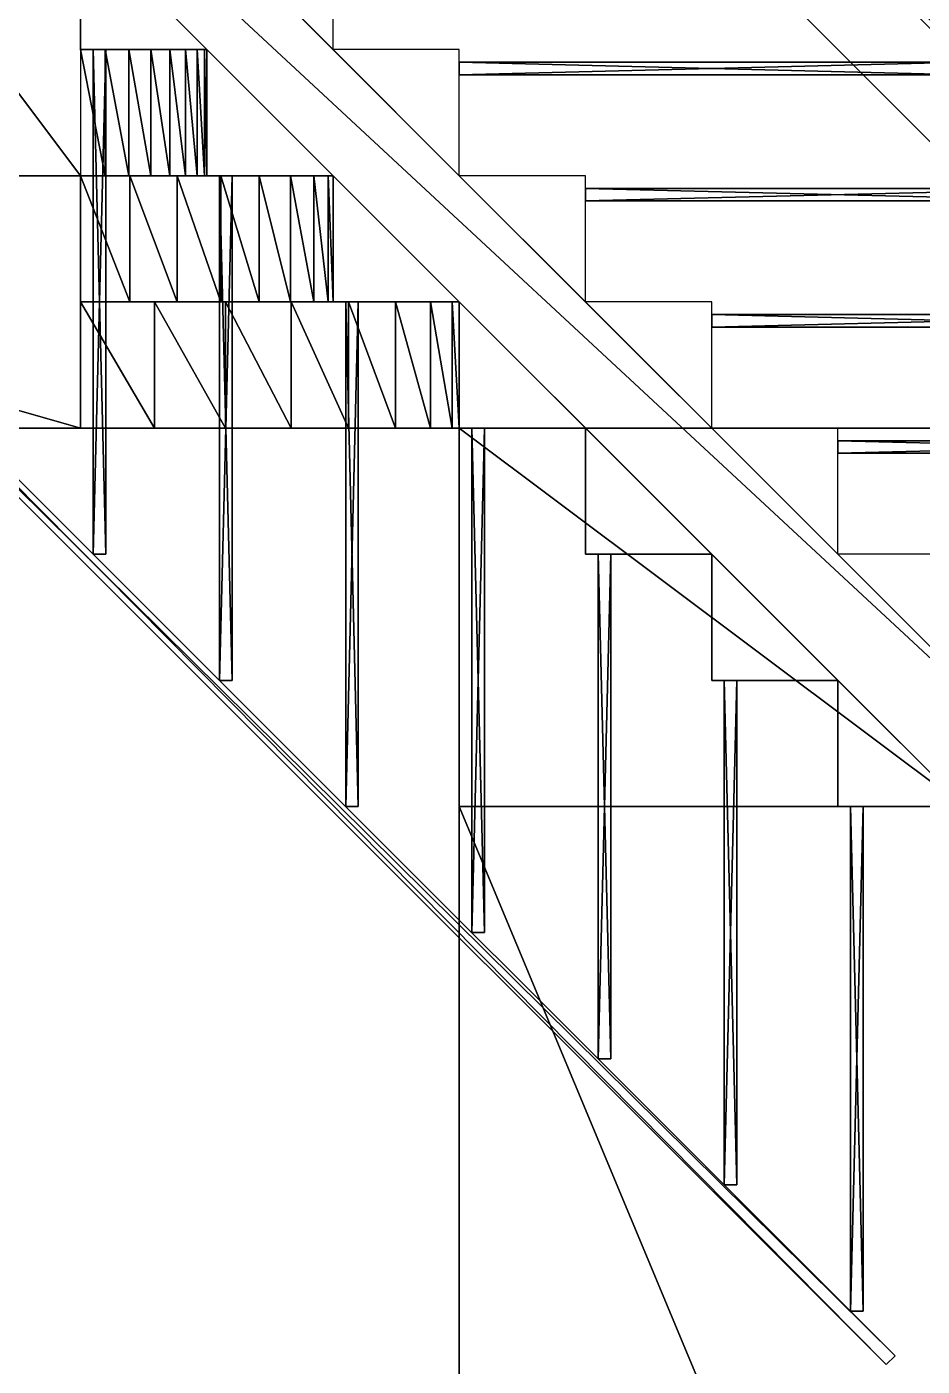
# Model space of a CAD drawing. Header units: metres. Extents: x -124 to 60, y -56 to 44.
# Drawn here: x -21.43 to -14.33, y -25.44 to -14.82 of the extents above; entities that cross this region are included whole.
import ezdxf

# ---------------------------------------------------------------- set-up
doc = ezdxf.new("R2010")
doc.units = ezdxf.units.M

msp = doc.modelspace()

# ---------------------------------------------------------------- linework, layer by layer
for points in [[(-14, -4), (-14, -16), (-26, -4)], [(-7.92929, -21.0293, 4.05), (-21.2828, -7.67574, 4.05), (-21.3536, -7.74645, 4.05)], [(-8, -21.1, 3.65), (-21.3536, -7.74645, 3.65), (-21.2828, -7.67574, 3.65)], [(-8, -21.1, 4.05), (-21.3536, -7.74645, 4.05), (-21.3536, -7.74645, 3.65)], [(-21.3536, -7.74645, 3.65), (-8, -21.1, 3.65), (-8, -21.1, 4.05)], [(-21.3536, -7.74645, 4.05), (-8, -21.1, 4.05), (-7.92929, -21.0293, 4.05)], [(-7.92929, -21.0293, 3.65), (-21.2828, -7.67574, 3.65), (-21.2828, -7.67574, 4.05)], [(-21.2828, -7.67574, 4.05), (-7.92929, -21.0293, 4.05), (-7.92929, -21.0293, 3.65)], [(-21.2828, -7.67574, 3.65), (-7.92929, -21.0293, 3.65), (-8, -21.1, 3.65)], [(-27, -8), (-21, -14), (-21, -16)], [(-21, -16), (-27, -16), (-27, -8)], [(-13, -21, 4), (-26, -8, 4), (-27, -8, 4)], [(-27, -8, 4), (-14, -21, 4), (-13, -21, 4)], [(-14.6172, -25.4243, 3.65), (-27.3243, -12.7172, 3.65), (-27.2536, -12.6464, 3.65)], [(-14.5464, -25.3536, 4.05), (-27.2536, -12.6464, 4.05), (-27.3243, -12.7172, 4.05)], [(-14.6172, -25.4243, 4.05), (-27.3243, -12.7172, 4.05), (-27.3243, -12.7172, 3.65)], [(-27.3243, -12.7172, 3.65), (-14.6172, -25.4243, 3.65), (-14.6172, -25.4243, 4.05)], [(-27.3243, -12.7172, 4.05), (-14.6172, -25.4243, 4.05), (-14.5464, -25.3536, 4.05)], [(-14.5464, -25.3536, 3.65), (-27.2536, -12.6464, 3.65), (-27.2536, -12.6464, 4.05)], [(-27.2536, -12.6464, 4.05), (-14.5464, -25.3536, 4.05), (-14.5464, -25.3536, 3.65)], [(-27.2536, -12.6464, 3.65), (-14.5464, -25.3536, 3.65), (-14.6172, -25.4243, 3.65)], [(-21, -14), (-21, -15), (-21, -15, 4)], [(-21, -15, 4), (-21, -14, 4), (-21, -14)], [(-21, -15, 4), (-20, -15, 4), (-21, -14, 4)], [(-19, -14, 4), (-20, -14, 4), (-19, -15, 4)], [(-21, -15), (-21, -16), (-20.8049, -16, 0.01921)], [(-20.8049, -16, 0.01921), (-20.8049, -15, 0.01921), (-21, -15)], [(-21, -15), (-20, -15), (-20, -15, 4)], [(-20, -15, 4), (-21, -15, 4), (-21, -15)], [(-20.8, -15, 3.8), (-20.8, -19, 3.8), (-20.9, -19, 3.8)], [(-20.9, -19, 3.8), (-20.9, -15, 3.8), (-20.8, -15, 3.8)], [(-20.9, -15, 3.8), (-20.9, -19, 3.8), (-20.9, -19, 3.9)], [(-20.9, -19, 3.9), (-20.9, -15, 3.9), (-20.9, -15, 3.8)], [(-20.9, -15, 3.9), (-20.9, -19, 3.9), (-20.8, -19, 3.9)], [(-20.8, -19, 3.9), (-20.8, -15, 3.9), (-20.9, -15, 3.9)], [(-20.8049, -15, 0.01921), (-20.8049, -16, 0.01921), (-20.6173, -16, 0.07612)], [(-20.6173, -16, 0.07612), (-20.6173, -15, 0.07612), (-20.8049, -15, 0.01921)], [(-20.8, -15, 3.9), (-20.8, -19, 3.9), (-20.8, -19, 3.8)], [(-20.8, -19, 3.8), (-20.8, -15, 3.8), (-20.8, -15, 3.9)], [(-20.6173, -15, 0.07612), (-20.6173, -16, 0.07612), (-20.4444, -16, 0.16853)], [(-20.4444, -16, 0.16853), (-20.4444, -15, 0.16853), (-20.6173, -15, 0.07612)], [(-20.4444, -15, 0.16853), (-20.4444, -16, 0.16853), (-20.2929, -16, 0.29289)], [(-20.2929, -16, 0.29289), (-20.2929, -15, 0.29289), (-20.4444, -15, 0.16853)], [(-20.2929, -15, 0.29289), (-20.2929, -16, 0.29289), (-20.1685, -16, 0.44443)], [(-20.1685, -16, 0.44443), (-20.1685, -15, 0.44443), (-20.2929, -15, 0.29289)], [(-20.1685, -15, 0.44443), (-20.1685, -16, 0.44443), (-20.0761, -16, 0.61732)], [(-20.0761, -16, 0.61732), (-20.0761, -15, 0.61732), (-20.1685, -15, 0.44443)], [(-20.0761, -15, 0.61732), (-20.0761, -16, 0.61732), (-20.0192, -16, 0.80491)], [(-20.0192, -16, 0.80491), (-20.0192, -15, 0.80491), (-20.0761, -15, 0.61732)], [(-20.0192, -15, 0.80491), (-20.0192, -16, 0.80491), (-20, -16, 1)], [(-20, -16, 1), (-20, -15, 1), (-20.0192, -15, 0.80491)], [(-20, -15, 1), (-20, -16, 1), (-20, -16, 4)], [(-20, -16, 4), (-20, -15, 4), (-20, -15, 1)], [(-20, -16, 4), (-19, -16, 4), (-20, -15, 4)], [(-18, -15, 4), (-19, -15, 4), (-18, -16, 4)], [(-18, -15.1, 3.8), (-14, -15.1, 3.8), (-14, -15.2, 3.8)], [(-14, -15.2, 3.8), (-18, -15.2, 3.8), (-18, -15.1, 3.8)], [(-18, -15.2, 3.9), (-14, -15.2, 3.9), (-14, -15.1, 3.9)], [(-14, -15.1, 3.9), (-18, -15.1, 3.9), (-18, -15.2, 3.9)], [(-18, -15.1, 3.9), (-14, -15.1, 3.9), (-14, -15.1, 3.8)], [(-14, -15.1, 3.8), (-18, -15.1, 3.8), (-18, -15.1, 3.9)], [(-18, -15.2, 3.8), (-14, -15.2, 3.8), (-14, -15.2, 3.9)], [(-14, -15.2, 3.9), (-18, -15.2, 3.9), (-18, -15.2, 3.8)], [(-21, -18), (-28, -18), (-28, -16)], [(-28, -16), (-21, -16), (-21, -18)], [(-21, -16, -2), (-21, -18, -2), (-21, -18)], [(-21, -18), (-21, -16), (-21, -16, -2)], [(-21, -16), (-21, -16, -1), (-20.6098, -16, -0.96157)], [(-20.6098, -16, -0.96157), (-20.8049, -16, 0.01921), (-21, -16)], [(-21, -16, -1), (-21, -17, -1), (-20.6098, -17, -0.96157)], [(-20.6098, -17, -0.96157), (-20.6098, -16, -0.96157), (-21, -16, -1)], [(-20.8049, -16, 0.01921), (-20.6098, -16, -0.96157), (-20.2346, -16, -0.84776)], [(-20.2346, -16, -0.84776), (-20.6173, -16, 0.07612), (-20.8049, -16, 0.01921)], [(-20.6173, -16, 0.07612), (-20.2346, -16, -0.84776), (-19.8889, -16, -0.66294)], [(-19.8889, -16, -0.66294), (-20.4444, -16, 0.16853), (-20.6173, -16, 0.07612)], [(-20.6098, -16, -0.96157), (-20.6098, -17, -0.96157), (-20.2346, -17, -0.84776)], [(-20.2346, -17, -0.84776), (-20.2346, -16, -0.84776), (-20.6098, -16, -0.96157)], [(-20.4444, -16, 0.16853), (-19.8889, -16, -0.66294), (-19.5858, -16, -0.41421)], [(-19.5858, -16, -0.41421), (-20.2929, -16, 0.29289), (-20.4444, -16, 0.16853)], [(-20.2929, -16, 0.29289), (-19.5858, -16, -0.41421), (-19.3371, -16, -0.11114)], [(-19.3371, -16, -0.11114), (-20.1685, -16, 0.44443), (-20.2929, -16, 0.29289)], [(-20.2346, -16, -0.84776), (-20.2346, -17, -0.84776), (-19.8889, -17, -0.66294)], [(-19.8889, -17, -0.66294), (-19.8889, -16, -0.66294), (-20.2346, -16, -0.84776)], [(-20.1685, -16, 0.44443), (-19.3371, -16, -0.11114), (-19.1522, -16, 0.23463)], [(-19.1522, -16, 0.23463), (-20.0761, -16, 0.61732), (-20.1685, -16, 0.44443)], [(-20.0761, -16, 0.61732), (-19.1522, -16, 0.23463), (-19.0384, -16, 0.60982)], [(-19.0384, -16, 0.60982), (-20.0192, -16, 0.80491), (-20.0761, -16, 0.61732)], [(-20.0192, -16, 0.80491), (-19.0384, -16, 0.60982), (-19, -16, 1)], [(-19, -16, 1), (-20, -16, 1), (-20.0192, -16, 0.80491)], [(-19, -16, 1), (-19, -16, 4), (-20, -16, 4)], [(-20, -16, 4), (-20, -16, 1), (-19, -16, 1)], [(-19.8, -16, 3.8), (-19.8, -20, 3.8), (-19.9, -20, 3.8)], [(-19.9, -20, 3.8), (-19.9, -16, 3.8), (-19.8, -16, 3.8)], [(-19.9, -16, 3.8), (-19.9, -20, 3.8), (-19.9, -20, 3.9)], [(-19.9, -20, 3.9), (-19.9, -16, 3.9), (-19.9, -16, 3.8)], [(-19.9, -16, 3.9), (-19.9, -20, 3.9), (-19.8, -20, 3.9)], [(-19.8, -20, 3.9), (-19.8, -16, 3.9), (-19.9, -16, 3.9)], [(-19.8889, -16, -0.66294), (-19.8889, -17, -0.66294), (-19.5858, -17, -0.41421)], [(-19.5858, -17, -0.41421), (-19.5858, -16, -0.41421), (-19.8889, -16, -0.66294)], [(-19.8, -16, 3.9), (-19.8, -20, 3.9), (-19.8, -20, 3.8)], [(-19.8, -20, 3.8), (-19.8, -16, 3.8), (-19.8, -16, 3.9)], [(-19.5858, -16, -0.41421), (-19.5858, -17, -0.41421), (-19.3371, -17, -0.11114)], [(-19.3371, -17, -0.11114), (-19.3371, -16, -0.11114), (-19.5858, -16, -0.41421)], [(-19.3371, -16, -0.11114), (-19.3371, -17, -0.11114), (-19.1522, -17, 0.23463)], [(-19.1522, -17, 0.23463), (-19.1522, -16, 0.23463), (-19.3371, -16, -0.11114)], [(-19.1522, -16, 0.23463), (-19.1522, -17, 0.23463), (-19.0384, -17, 0.60982)], [(-19.0384, -17, 0.60982), (-19.0384, -16, 0.60982), (-19.1522, -16, 0.23463)], [(-19.0384, -16, 0.60982), (-19.0384, -17, 0.60982), (-19, -17, 1)], [(-19, -17, 1), (-19, -16, 1), (-19.0384, -16, 0.60982)], [(-19, -17, 1), (-19, -17, 4), (-19, -16, 4)], [(-19, -16, 4), (-19, -16, 1), (-19, -17, 1)], [(-19, -17, 4), (-18, -17, 4), (-19, -16, 4)], [(-17, -16, 4), (-18, -16, 4), (-17, -17, 4)], [(-17, -16.1, 3.8), (-13, -16.1, 3.8), (-13, -16.2, 3.8)], [(-13, -16.2, 3.8), (-17, -16.2, 3.8), (-17, -16.1, 3.8)], [(-17, -16.2, 3.9), (-13, -16.2, 3.9), (-13, -16.1, 3.9)], [(-13, -16.1, 3.9), (-17, -16.1, 3.9), (-17, -16.2, 3.9)], [(-17, -16.1, 3.9), (-13, -16.1, 3.9), (-13, -16.1, 3.8)], [(-13, -16.1, 3.8), (-17, -16.1, 3.8), (-17, -16.1, 3.9)], [(-17, -16.2, 3.8), (-13, -16.2, 3.8), (-13, -16.2, 3.9)], [(-13, -16.2, 3.9), (-17, -16.2, 3.9), (-17, -16.2, 3.8)], [(-21, -17, -1), (-21, -17, -2), (-20.4147, -17, -1.94236)], [(-20.4147, -17, -1.94236), (-20.6098, -17, -0.96157), (-21, -17, -1)], [(-21, -17, -2), (-21, -18, -2), (-20.4147, -18, -1.94236)], [(-20.4147, -18, -1.94236), (-20.4147, -17, -1.94236), (-21, -17, -2)], [(-20.6098, -17, -0.96157), (-20.4147, -17, -1.94236), (-19.8519, -17, -1.77164)], [(-19.8519, -17, -1.77164), (-20.2346, -17, -0.84776), (-20.6098, -17, -0.96157)], [(-20.4147, -17, -1.94236), (-20.4147, -18, -1.94236), (-19.8519, -18, -1.77164)], [(-19.8519, -18, -1.77164), (-19.8519, -17, -1.77164), (-20.4147, -17, -1.94236)], [(-20.2346, -17, -0.84776), (-19.8519, -17, -1.77164), (-19.3333, -17, -1.49441)], [(-19.3333, -17, -1.49441), (-19.8889, -17, -0.66294), (-20.2346, -17, -0.84776)], [(-19.8889, -17, -0.66294), (-19.3333, -17, -1.49441), (-18.8787, -17, -1.12132)], [(-18.8787, -17, -1.12132), (-19.5858, -17, -0.41421), (-19.8889, -17, -0.66294)], [(-19.8519, -17, -1.77164), (-19.8519, -18, -1.77164), (-19.3333, -18, -1.49441)], [(-19.3333, -18, -1.49441), (-19.3333, -17, -1.49441), (-19.8519, -17, -1.77164)], [(-19.5858, -17, -0.41421), (-18.8787, -17, -1.12132), (-18.5056, -17, -0.66671)], [(-18.5056, -17, -0.66671), (-19.3371, -17, -0.11114), (-19.5858, -17, -0.41421)], [(-19.3371, -17, -0.11114), (-18.5056, -17, -0.66671), (-18.2284, -17, -0.14805)], [(-18.2284, -17, -0.14805), (-19.1522, -17, 0.23463), (-19.3371, -17, -0.11114)], [(-19.3333, -17, -1.49441), (-19.3333, -18, -1.49441), (-18.8787, -18, -1.12132)], [(-18.8787, -18, -1.12132), (-18.8787, -17, -1.12132), (-19.3333, -17, -1.49441)], [(-19.1522, -17, 0.23463), (-18.2284, -17, -0.14805), (-18.0576, -17, 0.41473)], [(-18.0576, -17, 0.41473), (-19.0384, -17, 0.60982), (-19.1522, -17, 0.23463)], [(-19.0384, -17, 0.60982), (-18.0576, -17, 0.41473), (-18, -17, 1)], [(-18, -17, 1), (-19, -17, 1), (-19.0384, -17, 0.60982)], [(-18, -17, 1), (-18, -17, 4), (-19, -17, 4)], [(-19, -17, 4), (-19, -17, 1), (-18, -17, 1)], [(-18.8, -17, 3.8), (-18.8, -21, 3.8), (-18.9, -21, 3.8)], [(-18.9, -21, 3.8), (-18.9, -17, 3.8), (-18.8, -17, 3.8)], [(-18.9, -17, 3.8), (-18.9, -21, 3.8), (-18.9, -21, 3.9)], [(-18.9, -21, 3.9), (-18.9, -17, 3.9), (-18.9, -17, 3.8)], [(-18.9, -17, 3.9), (-18.9, -21, 3.9), (-18.8, -21, 3.9)], [(-18.8, -21, 3.9), (-18.8, -17, 3.9), (-18.9, -17, 3.9)], [(-18.8787, -17, -1.12132), (-18.8787, -18, -1.12132), (-18.5056, -18, -0.66671)], [(-18.5056, -18, -0.66671), (-18.5056, -17, -0.66671), (-18.8787, -17, -1.12132)], [(-18.8, -17, 3.9), (-18.8, -21, 3.9), (-18.8, -21, 3.8)], [(-18.8, -21, 3.8), (-18.8, -17, 3.8), (-18.8, -17, 3.9)], [(-18.5056, -17, -0.66671), (-18.5056, -18, -0.66671), (-18.2284, -18, -0.14805)], [(-18.2284, -18, -0.14805), (-18.2284, -17, -0.14805), (-18.5056, -17, -0.66671)], [(-18.2284, -17, -0.14805), (-18.2284, -18, -0.14805), (-18.0576, -18, 0.41473)], [(-18.0576, -18, 0.41473), (-18.0576, -17, 0.41473), (-18.2284, -17, -0.14805)], [(-18.0576, -17, 0.41473), (-18.0576, -18, 0.41473), (-18, -18, 1)], [(-18, -18, 1), (-18, -17, 1), (-18.0576, -17, 0.41473)], [(-18, -18, 1), (-18, -18, 4), (-18, -17, 4)], [(-18, -17, 4), (-18, -17, 1), (-18, -18, 1)], [(-18, -18, 4), (-17, -18, 4), (-18, -17, 4)], [(-16, -17, 4), (-17, -17, 4), (-16, -18, 4)], [(-16, -17.1, 3.8), (-12, -17.1, 3.8), (-12, -17.2, 3.8)], [(-12, -17.2, 3.8), (-16, -17.2, 3.8), (-16, -17.1, 3.8)], [(-16, -17.2, 3.9), (-12, -17.2, 3.9), (-12, -17.1, 3.9)], [(-12, -17.1, 3.9), (-16, -17.1, 3.9), (-16, -17.2, 3.9)], [(-16, -17.1, 3.9), (-12, -17.1, 3.9), (-12, -17.1, 3.8)], [(-12, -17.1, 3.8), (-16, -17.1, 3.8), (-16, -17.1, 3.9)], [(-16, -17.2, 3.8), (-12, -17.2, 3.8), (-12, -17.2, 3.9)], [(-12, -17.2, 3.9), (-16, -17.2, 3.9), (-16, -17.2, 3.8)], [(-21, -18, -2), (-21, -18, -1), (-46, -18, -1)], [(-46, -18, -1), (-46, -18, -2), (-21, -18, -2)], [(-46, -18, -7), (-46, -18, -51), (1, -18, -51)], [(1, -18, -51), (1, -18, -7), (-46, -18, -7)], [(-21, -18, -1), (-21, -18), (-37, -18)], [(-37, -18), (-37, -18, -1), (-21, -18, -1)], [(-37, -18, -6), (-18, -18, -6), (-18, -18, -2)], [(-18, -18, -2), (-37, -18, -2), (-37, -18, -6)], [(-18, -18, -7), (-18, -18, -6), (-37, -18, -6)], [(-37, -18, -6), (-37, -18, -7), (-18, -18, -7)], [(-20.7348, -18, -2), (-20.7059, -18, -1.98555), (-21, -18, -2)], [(-20.7059, -18, -1.98555), (-20.7348, -18, -2), (-20.4697, -18, -2)], [(-20.4697, -18, -2), (-20.4147, -18, -1.94236), (-20.7059, -18, -1.98555)], [(-20.4147, -18, -1.94236), (-20.4697, -18, -2), (-20.2045, -18, -2)], [(-20.2045, -18, -2), (-20.1291, -18, -1.87082), (-20.4147, -18, -1.94236)], [(-20.1291, -18, -1.87082), (-20.2045, -18, -2), (-19.9393, -18, -2)], [(-19.9393, -18, -2), (-19.8519, -18, -1.77164), (-20.1291, -18, -1.87082)], [(-19.8519, -18, -1.77164), (-19.9393, -18, -2), (-19.6742, -18, -2)], [(-19.6742, -18, -2), (-19.5858, -18, -1.64576), (-19.8519, -18, -1.77164)], [(-19.5858, -18, -1.64576), (-19.6742, -18, -2), (-19.409, -18, -2)], [(-19.409, -18, -2), (-19.3333, -18, -1.49441), (-19.5858, -18, -1.64576)], [(-19.3333, -18, -1.49441), (-19.409, -18, -2), (-19.1438, -18, -2)], [(-19.1438, -18, -2), (-19.0968, -18, -1.31903), (-19.3333, -18, -1.49441)], [(-19.0968, -18, -1.31903), (-19.1438, -18, -2), (-18.8787, -18, -2)], [(-18.8787, -18, -2), (-18.8787, -18, -1.12132), (-19.0968, -18, -1.31903)], [(-18.8787, -18, -1.12132), (-18.8787, -18, -2), (-18, -18, -2)], [(-18, -18, -2), (-18, -18, -1.12132), (-18.8787, -18, -1.12132)], [(-18.681, -18, -0.90318), (-18.8787, -18, -1.12132), (-18, -18, -1.12132)], [(-18, -18, -1.12132), (-18, -18, -0.85615), (-18.681, -18, -0.90318)], [(-18.5056, -18, -0.66671), (-18.681, -18, -0.90318), (-18, -18, -0.85615)], [(-18, -18, -0.85615), (-18, -18, -0.59099), (-18.5056, -18, -0.66671)], [(-18.3542, -18, -0.41419), (-18.5056, -18, -0.66671), (-18, -18, -0.59099)], [(-18, -18, -0.59099), (-18, -18, -0.32582), (-18.3542, -18, -0.41419)], [(-18.2284, -18, -0.14805), (-18.3542, -18, -0.41419), (-18, -18, -0.32582)], [(-18, -18, -0.32582), (-18, -18, -0.06066), (-18.2284, -18, -0.14805)], [(-18.1292, -18, 0.12915), (-18.2284, -18, -0.14805), (-18, -18, -0.06066)], [(-18, -18, -0.06066), (-18, -18, 0.2045), (-18.1292, -18, 0.12915)], [(-18.0576, -18, 0.41473), (-18.1292, -18, 0.12915), (-18, -18, 0.2045)], [(-18, -18, 0.2045), (-18, -18, 0.46967), (-18.0576, -18, 0.41473)], [(-18.0144, -18, 0.70595), (-18.0576, -18, 0.41473), (-18, -18, 0.46967)], [(-18, -18, 0.46967), (-18, -18, 0.73484), (-18.0144, -18, 0.70595)], [(-18, -18, 1), (-18.0144, -18, 0.70595), (-18, -18, 0.73484)], [(-18, -33, -7), (-18, -18, -7), (-18, -18, -6)], [(-18, -18, -6), (-18, -33, -6), (-18, -33, -7)], [(-14, -21, -6), (-17, -18, -6), (-18, -18, -6)], [(-18, -18, -6), (-18, -21, -6), (-14, -21, -6)], [(-18, -18, -6), (-17, -18, -6), (-17, -18, 4)], [(-17, -18, 4), (-18, -18, 4), (-18, -18, -6)], [(-17.8, -18, 3.8), (-17.8, -22, 3.8), (-17.9, -22, 3.8)], [(-17.9, -22, 3.8), (-17.9, -18, 3.8), (-17.8, -18, 3.8)], [(-17.9, -18, 3.8), (-17.9, -22, 3.8), (-17.9, -22, 3.9)], [(-17.9, -22, 3.9), (-17.9, -18, 3.9), (-17.9, -18, 3.8)], [(-17.9, -18, 3.9), (-17.9, -22, 3.9), (-17.8, -22, 3.9)], [(-17.8, -22, 3.9), (-17.8, -18, 3.9), (-17.9, -18, 3.9)], [(-17.8, -18, 3.9), (-17.8, -22, 3.9), (-17.8, -22, 3.8)], [(-17.8, -22, 3.8), (-17.8, -18, 3.8), (-17.8, -18, 3.9)], [(-17, -18, -6), (-17, -19, -6), (-17, -19, 4)], [(-17, -19, 4), (-17, -18, 4), (-17, -18, -6)], [(-17, -19, 4), (-16, -19, 4), (-17, -18, 4)], [(-15, -18, 4), (-16, -18, 4), (-15, -19, 4)], [(-15, -18.1, 3.8), (-11, -18.1, 3.8), (-11, -18.2, 3.8)], [(-11, -18.2, 3.8), (-15, -18.2, 3.8), (-15, -18.1, 3.8)], [(-15, -18.2, 3.9), (-11, -18.2, 3.9), (-11, -18.1, 3.9)], [(-11, -18.1, 3.9), (-15, -18.1, 3.9), (-15, -18.2, 3.9)], [(-15, -18.1, 3.9), (-11, -18.1, 3.9), (-11, -18.1, 3.8)], [(-11, -18.1, 3.8), (-15, -18.1, 3.8), (-15, -18.1, 3.9)], [(-15, -18.2, 3.8), (-11, -18.2, 3.8), (-11, -18.2, 3.9)], [(-11, -18.2, 3.9), (-15, -18.2, 3.9), (-15, -18.2, 3.8)], [(-17, -19, -6), (-16, -19, -6), (-16, -19, 4)], [(-16, -19, 4), (-17, -19, 4), (-17, -19, -6)], [(-16.8, -19, 3.8), (-16.8, -23, 3.8), (-16.9, -23, 3.8)], [(-16.9, -23, 3.8), (-16.9, -19, 3.8), (-16.8, -19, 3.8)], [(-16.9, -19, 3.8), (-16.9, -23, 3.8), (-16.9, -23, 3.9)], [(-16.9, -23, 3.9), (-16.9, -19, 3.9), (-16.9, -19, 3.8)], [(-16.9, -19, 3.9), (-16.9, -23, 3.9), (-16.8, -23, 3.9)], [(-16.8, -23, 3.9), (-16.8, -19, 3.9), (-16.9, -19, 3.9)], [(-16.8, -19, 3.9), (-16.8, -23, 3.9), (-16.8, -23, 3.8)], [(-16.8, -23, 3.8), (-16.8, -19, 3.8), (-16.8, -19, 3.9)], [(-16, -19, -6), (-16, -20, -6), (-16, -20, 4)], [(-16, -20, 4), (-16, -19, 4), (-16, -19, -6)], [(-16, -20, 4), (-15, -20, 4), (-16, -19, 4)], [(-14, -19, 4), (-15, -19, 4), (-14, -20, 4)], [(-16, -20, -6), (-15, -20, -6), (-15, -20, 4)], [(-15, -20, 4), (-16, -20, 4), (-16, -20, -6)], [(-15.8, -20, 3.8), (-15.8, -24, 3.8), (-15.9, -24, 3.8)], [(-15.9, -24, 3.8), (-15.9, -20, 3.8), (-15.8, -20, 3.8)], [(-15.9, -20, 3.8), (-15.9, -24, 3.8), (-15.9, -24, 3.9)], [(-15.9, -24, 3.9), (-15.9, -20, 3.9), (-15.9, -20, 3.8)], [(-15.9, -20, 3.9), (-15.9, -24, 3.9), (-15.8, -24, 3.9)], [(-15.8, -24, 3.9), (-15.8, -20, 3.9), (-15.9, -20, 3.9)], [(-15.8, -20, 3.9), (-15.8, -24, 3.9), (-15.8, -24, 3.8)], [(-15.8, -24, 3.8), (-15.8, -20, 3.8), (-15.8, -20, 3.9)], [(-15, -20, -6), (-15, -21, -6), (-15, -21, 4)], [(-15, -21, 4), (-15, -20, 4), (-15, -20, -6)], [(-15, -21, 4), (-14, -21, 4), (-15, -20, 4)], [(-18, -21, -6), (-18, -33, -6), (-13, -33, -6)], [(-13, -33, -6), (-13, -21, -6), (-18, -21, -6)], [(-15, -21, -6), (-14, -21, -6), (-14, -21, 4)], [(-14, -21, 4), (-15, -21, 4), (-15, -21, -6)], [(-14.8, -21, 3.8), (-14.8, -25, 3.8), (-14.9, -25, 3.8)], [(-14.9, -25, 3.8), (-14.9, -21, 3.8), (-14.8, -21, 3.8)], [(-14.9, -21, 3.8), (-14.9, -25, 3.8), (-14.9, -25, 3.9)], [(-14.9, -25, 3.9), (-14.9, -21, 3.9), (-14.9, -21, 3.8)], [(-14.9, -21, 3.9), (-14.9, -25, 3.9), (-14.8, -25, 3.9)], [(-14.8, -25, 3.9), (-14.8, -21, 3.9), (-14.9, -21, 3.9)], [(-14.8, -21, 3.9), (-14.8, -25, 3.9), (-14.8, -25, 3.8)], [(-14.8, -25, 3.8), (-14.8, -21, 3.8), (-14.8, -21, 3.9)], [(-14.6172, -25.4243, 3.65), (-14.5464, -25.3536, 3.65), (-14.5464, -25.3536, 4.05)], [(-14.5464, -25.3536, 4.05), (-14.6172, -25.4243, 4.05), (-14.6172, -25.4243, 3.65)]]:
    msp.add_3dface(points)

doc.saveas('drawing.dxf')
